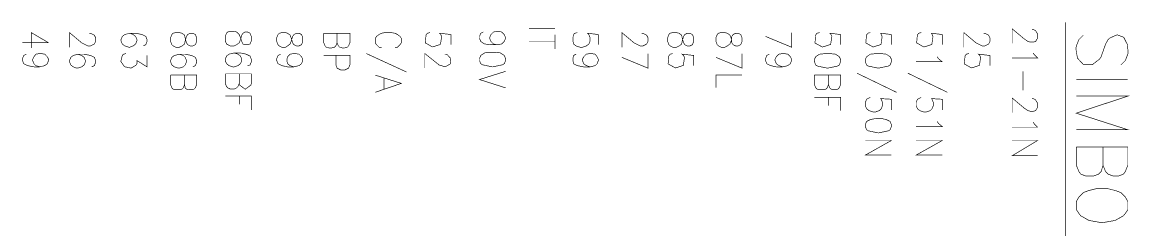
# Model space of a CAD drawing. Extents: x 0.1 to 11.6, y 0.2 to 16.4.
# Drawn here: x 2.204 to 3.656, y 1.893 to 2.165 of the extents above; entities that cross this region are included whole.
import ezdxf

# ---------------------------------------------------------------- set-up
doc = ezdxf.new("R2010")
doc.units = 0
doc.header["$MEASUREMENT"] = 0

msp = doc.modelspace()

# ---------------------------------------------------------------- linework, layer by layer
at = {"color": 0, "const_width": 0.000833}
for points in [[(3.57167, 2.16499), (3.57167, 1.58083)], [(2.23833, 2.13829), (2.21582, 2.15164), (2.21582, 2.13163)], [(2.29167, 2.15082), (2.29335, 2.15082), (2.29833, 2.14833), (2.30003, 2.14497), (2.30003, 2.13997), (2.29833, 2.13667), (2.29335, 2.13417), (2.28999, 2.13417), (2.28168, 2.13829), (2.26585, 2.15164), (2.26585, 2.13249)], [(2.36253, 2.13417), (2.36583, 2.13579), (2.36751, 2.13997), (2.36751, 2.14247), (2.36583, 2.14665), (2.36083, 2.14914), (2.35249, 2.15082), (2.345, 2.15082), (2.33832, 2.14914), (2.33501, 2.14665), (2.33333, 2.14247), (2.33333, 2.14079), (2.33501, 2.13667), (2.33832, 2.13417), (2.34332, 2.13249), (2.345, 2.13249), (2.34918, 2.13417), (2.35249, 2.13667), (2.35417, 2.14079), (2.35417, 2.14247), (2.35249, 2.14665), (2.34918, 2.14914), (2.345, 2.15082)], [(2.59918, 2.15082), (2.63336, 2.15082), (2.63336, 2.13829), (2.63167, 2.13417), (2.62999, 2.13249), (2.62668, 2.13163), (2.62332, 2.13163), (2.62001, 2.13249), (2.61833, 2.13417), (2.61664, 2.13829), (2.61664, 2.15082)], [(2.61664, 2.13829), (2.61501, 2.13417), (2.61333, 2.13249), (2.61003, 2.13163), (2.60585, 2.13163), (2.60249, 2.13249), (2.60086, 2.13417), (2.59918, 2.13829), (2.59918, 2.15082)], [(2.69249, 2.13167), (2.69586, 2.13249), (2.69917, 2.13579), (2.70085, 2.13829), (2.70085, 2.14415), (2.69917, 2.14665), (2.69586, 2.14914), (2.69249, 2.15082), (2.6875, 2.15164), (2.67914, 2.15164), (2.67503, 2.15082), (2.67165, 2.14914), (2.66835, 2.14665), (2.66667, 2.14415), (2.66667, 2.13829), (2.66835, 2.13579), (2.67165, 2.13249), (2.67503, 2.13167)], [(2.76585, 2.13579), (2.76585, 2.14914), (2.75082, 2.15082), (2.7525, 2.14914), (2.75369, 2.14654), (2.75217, 2.13612), (2.74169, 2.13282), (2.73232, 2.13813), (2.73324, 2.14854), (2.73503, 2.15082), (2.73833, 2.15164)], [(2.82585, 2.13579), (2.82167, 2.13667), (2.81836, 2.13997), (2.81668, 2.14415), (2.81668, 2.14497), (2.81836, 2.14914), (2.82167, 2.15246), (2.82585, 2.15332), (2.82747, 2.15332), (2.83251, 2.15246), (2.83583, 2.14914), (2.83751, 2.14497), (2.83751, 2.14415), (2.83583, 2.13997), (2.83251, 2.13667), (2.82585, 2.13579), (2.81836, 2.13579), (2.81, 2.13667), (2.80501, 2.13997), (2.80333, 2.14415), (2.80333, 2.14665), (2.80501, 2.15082), (2.80832, 2.15246)], [(2.9025, 2.15662), (2.86833, 2.15662)], [(2.9025, 2.14914), (2.9025, 2.12999)], [(2.95915, 2.13579), (2.95915, 2.14914), (2.94499, 2.15076), (2.94667, 2.14914), (2.94835, 2.14497), (2.94835, 2.14079), (2.94667, 2.13661), (2.94331, 2.13411), (2.93832, 2.13249), (2.935, 2.13249), (2.93001, 2.13411), (2.92665, 2.13661), (2.92583, 2.14079), (2.92583, 2.14497), (2.92665, 2.14914), (2.92833, 2.15076), (2.93164, 2.15164)], [(3.01585, 2.15076), (3.01753, 2.15076), (3.02251, 2.14828), (3.02414, 2.14497), (3.02414, 2.13997), (3.02251, 2.13661), (3.01753, 2.13411), (3.01417, 2.13411), (3.00586, 2.13829), (2.99001, 2.15164), (2.99001, 2.13249)], [(3.17833, 2.14665), (3.21251, 2.13249), (3.21251, 2.15164)], [(3.27669, 2.13579), (3.27669, 2.14914), (3.26247, 2.15082), (3.26417, 2.14914), (3.26535, 2.14654), (3.26367, 2.13607), (3.25293, 2.13271), (3.24317, 2.13797), (3.24403, 2.14849), (3.24582, 2.15082), (3.24918, 2.15164)], [(3.34332, 2.13579), (3.34332, 2.14914), (3.32915, 2.15082), (3.33003, 2.14914), (3.33122, 2.14649), (3.32975, 2.13601), (3.31928, 2.13276), (3.30979, 2.13813), (3.31071, 2.14854), (3.3125, 2.15082), (3.31581, 2.15164)], [(3.41, 2.13579), (3.41, 2.14914), (3.39583, 2.15082), (3.39665, 2.14914), (3.39785, 2.14649), (3.39638, 2.13601), (3.38596, 2.13276), (3.37646, 2.13813), (3.37739, 2.14854), (3.37918, 2.15082), (3.38249, 2.15164)], [(3.46414, 2.15082), (3.46582, 2.15082), (3.47081, 2.14833), (3.4725, 2.14497), (3.4725, 2.13997), (3.47081, 2.13667), (3.46582, 2.13417), (3.46251, 2.13417), (3.45415, 2.13829), (3.43832, 2.15164), (3.43832, 2.13249)], [(3.5275, 2.15582), (3.52919, 2.15582), (3.5325, 2.15414), (3.53331, 2.1525), (3.535, 2.14996), (3.535, 2.14415), (3.53331, 2.14165), (3.5325, 2.13997), (3.52919, 2.13917), (3.52582, 2.13917), (3.52251, 2.13997), (3.51753, 2.14333), (3.50168, 2.15662), (3.50168, 2.13747)], [(2.23833, 2.13829), (2.20415, 2.13829)], [(2.9025, 2.13997), (2.86833, 2.13997)], [(3.64415, 2.10915), (3.65001, 2.11496), (3.65332, 2.12332), (3.65369, 2.12646), (3.65272, 2.13607), (3.64789, 2.14556), (3.63932, 2.14876), (3.62989, 2.14464), (3.6275, 2.14247), (3.62418, 2.13667), (3.61833, 2.12001), (3.61626, 2.11686), (3.60678, 2.10954), (3.59538, 2.10938), (3.58729, 2.11811), (3.58524, 2.13032), (3.58583, 2.13417), (3.58919, 2.14247), (3.595, 2.14833)], [(2.22667, 2.10667), (2.22168, 2.10829), (2.21918, 2.11079), (2.2175, 2.11496), (2.2175, 2.11664), (2.21918, 2.11996), (2.22168, 2.12332), (2.22667, 2.12414), (2.22835, 2.12414), (2.23335, 2.12332), (2.23665, 2.11996), (2.23833, 2.11664), (2.23833, 2.11496), (2.23665, 2.11079), (2.23335, 2.10829), (2.22667, 2.10667), (2.21918, 2.10667), (2.21083, 2.10829), (2.20583, 2.11079), (2.20415, 2.11496), (2.20415, 2.11746), (2.20583, 2.12164), (2.20915, 2.12332)], [(2.29497, 2.10667), (2.29833, 2.10829), (2.30003, 2.11247), (2.30003, 2.11496), (2.29833, 2.11914), (2.29335, 2.12164), (2.285, 2.12332), (2.27669, 2.12332), (2.27083, 2.12164), (2.26753, 2.11914), (2.26585, 2.11496), (2.26585, 2.11328), (2.26753, 2.10915), (2.27083, 2.10667), (2.27501, 2.10499), (2.27669, 2.10499), (2.28168, 2.10667), (2.285, 2.10915), (2.28668, 2.11328), (2.28668, 2.11496), (2.285, 2.11914), (2.28168, 2.12164), (2.27669, 2.12332)], [(2.36751, 2.12164), (2.36751, 2.10667), (2.35417, 2.11496), (2.35417, 2.11083), (2.35314, 2.10894), (2.34657, 2.10504), (2.33794, 2.10682), (2.33306, 2.11376), (2.33501, 2.12164), (2.33664, 2.12332), (2.34, 2.12414)], [(2.42751, 2.10667), (2.43083, 2.10835), (2.43251, 2.11247), (2.43251, 2.11496), (2.43083, 2.11914), (2.42583, 2.12164), (2.41749, 2.12332), (2.41, 2.12332), (2.40332, 2.12164), (2.40001, 2.11914), (2.39833, 2.11496), (2.39833, 2.11333), (2.40001, 2.10915), (2.40332, 2.10667), (2.40831, 2.10499), (2.41, 2.10499), (2.41499, 2.10667), (2.41749, 2.10915), (2.41917, 2.11333), (2.41917, 2.11496), (2.41749, 2.11914), (2.41499, 2.12164), (2.41, 2.12332)], [(2.49918, 2.10829), (2.5025, 2.10915), (2.50418, 2.11328), (2.50418, 2.11664), (2.5025, 2.12082), (2.4975, 2.12332), (2.49001, 2.12494), (2.48167, 2.12494), (2.47499, 2.12332), (2.47168, 2.12082), (2.47, 2.11664), (2.47, 2.11496), (2.47168, 2.11079), (2.47499, 2.10829), (2.47999, 2.10667), (2.48167, 2.10667), (2.48665, 2.10829), (2.49001, 2.11079), (2.49164, 2.11496), (2.49164, 2.11664), (2.49001, 2.12082), (2.48665, 2.12332), (2.48167, 2.12494)], [(2.56, 2.10667), (2.55501, 2.10829), (2.55165, 2.11079), (2.55083, 2.11496), (2.55083, 2.11664), (2.55165, 2.11996), (2.55501, 2.12332), (2.56, 2.12414), (2.56168, 2.12414), (2.56668, 2.12332), (2.56999, 2.11996), (2.57167, 2.11664), (2.57167, 2.11496), (2.56999, 2.11079), (2.56668, 2.10829), (2.56, 2.10667), (2.55165, 2.10667), (2.54417, 2.10829), (2.53917, 2.11079), (2.53749, 2.11496), (2.53749, 2.11746), (2.53917, 2.12164), (2.54249, 2.12332)], [(2.59918, 2.12164), (2.63336, 2.12164), (2.63336, 2.10915), (2.63167, 2.10499), (2.62668, 2.10249), (2.62169, 2.10249), (2.61664, 2.10499), (2.61501, 2.10915), (2.61501, 2.12164)], [(2.70751, 2.09999), (2.655, 2.12414)], [(2.75749, 2.12332), (2.75917, 2.12332), (2.76107, 2.12267), (2.76579, 2.1174), (2.76486, 2.11035), (2.75836, 2.10672), (2.75028, 2.10921), (2.74832, 2.11083), (2.73167, 2.12414), (2.73167, 2.10499)], [(2.94835, 2.10661), (2.94331, 2.10829), (2.94, 2.11079), (2.93832, 2.11496), (2.93832, 2.11664), (2.94, 2.11996), (2.94331, 2.12332), (2.94835, 2.12414), (2.94997, 2.12414), (2.95503, 2.12332), (2.95751, 2.11996), (2.95915, 2.11664), (2.95915, 2.11496), (2.95751, 2.11079), (2.95503, 2.10829), (2.94835, 2.10661), (2.94, 2.10661), (2.93164, 2.10829), (2.92665, 2.11079), (2.92583, 2.11496), (2.92583, 2.11746), (2.92665, 2.12164), (2.93001, 2.12332)], [(2.99001, 2.11914), (3.02414, 2.10499), (3.02414, 2.12414)], [(3.08415, 2.10829), (3.08415, 2.12164), (3.06917, 2.12332), (3.07086, 2.12164), (3.07206, 2.11897), (3.07058, 2.10851), (3.06011, 2.10525), (3.05063, 2.11062), (3.05154, 2.12104), (3.05333, 2.12332), (3.05664, 2.12414)], [(3.11333, 2.11914), (3.14751, 2.10499), (3.14751, 2.12414)], [(3.20085, 2.10667), (3.19586, 2.10829), (3.19249, 2.11079), (3.19081, 2.11496), (3.19081, 2.11664), (3.19249, 2.11996), (3.19586, 2.12332), (3.20085, 2.12414), (3.20247, 2.12414), (3.20751, 2.12332), (3.21083, 2.11996), (3.21251, 2.11664), (3.21251, 2.11496), (3.21083, 2.11079), (3.20751, 2.10829), (3.20085, 2.10667), (3.19249, 2.10667), (3.185, 2.10829), (3.18001, 2.11079), (3.17833, 2.11496), (3.17833, 2.11746), (3.18001, 2.12164), (3.18332, 2.12332)], [(3.40332, 2.11996), (3.405, 2.11746), (3.41, 2.11333), (3.37582, 2.11333)], [(3.4725, 2.10829), (3.4725, 2.12164), (3.45751, 2.12332), (3.45915, 2.12164), (3.46035, 2.11897), (3.45876, 2.10856), (3.44835, 2.10525), (3.43896, 2.11051), (3.43989, 2.12099), (3.44168, 2.12332), (3.44499, 2.12414)], [(3.52919, 2.125), (3.53082, 2.1225), (3.535, 2.11833), (3.50168, 2.11833)], [(2.39833, 2.09581), (2.43251, 2.09581), (2.43251, 2.08333), (2.43083, 2.07915), (2.42914, 2.07747), (2.42583, 2.07667), (2.42253, 2.07667), (2.41917, 2.07747), (2.41749, 2.07915), (2.41667, 2.08333), (2.41667, 2.09581)], [(2.41667, 2.08333), (2.41499, 2.07915), (2.41336, 2.07747), (2.41, 2.07667), (2.405, 2.07667), (2.40169, 2.07747), (2.40001, 2.07915), (2.39833, 2.08333), (2.39833, 2.09581)], [(2.47, 2.0975), (2.50418, 2.0975), (2.50418, 2.08496), (2.50364, 2.08274), (2.49625, 2.07731), (2.48882, 2.08274), (2.48833, 2.08496), (2.48833, 2.0975)], [(2.48833, 2.08496), (2.48665, 2.08078), (2.48503, 2.07915), (2.48167, 2.07747), (2.47667, 2.07747), (2.47331, 2.07915), (2.47168, 2.08078), (2.47, 2.08496), (2.47, 2.0975)], [(2.66667, 2.09581), (2.70085, 2.08496), (2.66667, 2.07329)], [(2.67833, 2.09164), (2.67833, 2.07747)], [(2.83751, 2.10081), (2.80333, 2.09), (2.83751, 2.07915)], [(3.14751, 2.09581), (3.11333, 2.09581), (3.11333, 2.07915)], [(3.24251, 2.09581), (3.27669, 2.09581), (3.27669, 2.08333), (3.27501, 2.07915), (3.27333, 2.07747), (3.27001, 2.07667), (3.26665, 2.07667), (3.26417, 2.07747), (3.26247, 2.07915), (3.26085, 2.08333), (3.26085, 2.09581)], [(3.26085, 2.08333), (3.25917, 2.07915), (3.25749, 2.07747), (3.25418, 2.07667), (3.24918, 2.07667), (3.24582, 2.07747), (3.24414, 2.07915), (3.24251, 2.08333), (3.24251, 2.09581)], [(3.34999, 2.07329), (3.29833, 2.09831)], [(3.41667, 2.07329), (3.36501, 2.09831)], [(3.51585, 2.10081), (3.51585, 2.07579)], [(3.65332, 2.09), (3.58583, 2.09)], [(2.47, 2.06831), (2.50418, 2.06831), (2.50418, 2.04997)], [(2.48833, 2.06831), (2.48833, 2.05746)], [(3.24251, 2.06668), (3.27669, 2.06668), (3.27669, 2.04915)], [(3.26085, 2.06668), (3.26085, 2.05583)], [(3.34332, 2.04997), (3.34332, 2.06413), (3.32915, 2.065), (3.33003, 2.06413), (3.33165, 2.05994), (3.33165, 2.05583), (3.33003, 2.05165), (3.32747, 2.04915), (3.32249, 2.04747), (3.31917, 2.04747), (3.31418, 2.04915), (3.31082, 2.05165), (3.30919, 2.05583), (3.30919, 2.05994), (3.31082, 2.06413), (3.31581, 2.06662)], [(3.41, 2.04997), (3.41, 2.06413), (3.39583, 2.065), (3.39665, 2.06413), (3.39833, 2.05994), (3.39833, 2.05583), (3.39665, 2.05165), (3.39415, 2.04915), (3.38917, 2.04747), (3.38585, 2.04747), (3.38081, 2.04915), (3.3775, 2.05165), (3.37582, 2.05583), (3.37582, 2.05994), (3.3775, 2.06413), (3.38249, 2.06662)], [(3.5275, 2.065), (3.52919, 2.065), (3.5325, 2.06332), (3.53331, 2.06164), (3.535, 2.05914), (3.535, 2.05333), (3.53331, 2.05083), (3.5325, 2.04915), (3.52919, 2.04833), (3.52582, 2.04833), (3.52251, 2.04915), (3.51753, 2.05246), (3.50168, 2.06581), (3.50168, 2.04665)], [(3.58583, 2.06831), (3.65332, 2.06831), (3.58583, 2.04585), (3.65332, 2.02414), (3.58583, 2.02414)], [(3.40332, 2.035), (3.405, 2.0325), (3.41, 2.02832), (3.37582, 2.02832)], [(3.52919, 2.03413), (3.53082, 2.03162), (3.535, 2.0275), (3.50168, 2.0275)], [(3.30919, 2.00999), (3.34332, 2.00999), (3.30919, 1.99083), (3.34332, 1.99083)], [(3.37582, 2.00999), (3.41, 2.00999), (3.37582, 1.99083), (3.41, 1.99083)], [(3.50168, 2.00999), (3.535, 2.00999), (3.50168, 1.98996), (3.535, 1.98996)], [(3.58583, 2.00163), (3.65332, 2.00163), (3.65332, 1.97749), (3.65001, 1.96912), (3.64751, 1.96582), (3.64085, 1.96332), (3.63417, 1.96332), (3.6275, 1.96582), (3.62418, 1.96912), (3.62082, 1.97749), (3.62082, 2.00163)], [(3.62082, 1.97749), (3.61833, 1.96912), (3.61501, 1.96582), (3.60835, 1.96332), (3.59831, 1.96332), (3.59169, 1.96582), (3.58919, 1.96912), (3.58583, 1.97749), (3.58583, 2.00163)]]:
    msp.add_lwpolyline(points, dxfattribs=at)
for points in [[(2.43251, 2.14497), (2.43083, 2.14914), (2.42751, 2.15082), (2.42415, 2.15082), (2.42085, 2.14914), (2.41917, 2.14665), (2.41749, 2.14085), (2.41667, 2.13667), (2.41336, 2.13417), (2.41, 2.13249), (2.405, 2.13249), (2.40169, 2.13417), (2.40001, 2.13579), (2.39833, 2.13997), (2.39833, 2.14497), (2.40001, 2.14914), (2.40169, 2.15082), (2.405, 2.15164), (2.41, 2.15164), (2.41336, 2.15082), (2.41667, 2.14833), (2.41749, 2.14415), (2.41917, 2.13835), (2.42085, 2.13579), (2.42415, 2.13417), (2.42751, 2.13417), (2.43083, 2.13579), (2.43251, 2.13997), (2.43251, 2.14497)], [(2.50418, 2.14665), (2.5025, 2.15082), (2.49918, 2.15246), (2.49582, 2.15246), (2.49333, 2.15082), (2.49164, 2.14833), (2.49001, 2.14247), (2.48833, 2.13829), (2.48503, 2.13579), (2.48167, 2.13411), (2.47667, 2.13411), (2.47168, 2.13667), (2.47, 2.14079), (2.47, 2.14665), (2.47168, 2.15082), (2.47331, 2.15246), (2.47667, 2.15332), (2.48167, 2.15332), (2.48503, 2.15246), (2.48833, 2.14914), (2.49001, 2.14497), (2.49164, 2.13997), (2.49333, 2.13667), (2.49582, 2.13579), (2.49918, 2.13579), (2.5025, 2.13667), (2.50418, 2.14079), (2.50418, 2.14665)], [(2.57167, 2.14497), (2.56999, 2.14914), (2.56668, 2.15082), (2.56332, 2.15082), (2.56, 2.14914), (2.55832, 2.14665), (2.55664, 2.14079), (2.55501, 2.13667), (2.55165, 2.13417), (2.54915, 2.13249), (2.54417, 2.13249), (2.54085, 2.13417), (2.53917, 2.13579), (2.53749, 2.13997), (2.53749, 2.14497), (2.53917, 2.14914), (2.54085, 2.15082), (2.54417, 2.15164), (2.54915, 2.15164), (2.55165, 2.15082), (2.55501, 2.14833), (2.55664, 2.14415), (2.55832, 2.13829), (2.56, 2.13579), (2.56332, 2.13417), (2.56668, 2.13417), (2.56999, 2.13579), (2.57167, 2.13997), (2.57167, 2.14497)], [(3.08415, 2.14497), (3.08251, 2.14914), (3.07915, 2.15082), (3.07585, 2.15082), (3.07249, 2.14914), (3.07086, 2.14665), (3.06917, 2.14079), (3.06836, 2.13661), (3.065, 2.13411), (3.06168, 2.13249), (3.05664, 2.13249), (3.05333, 2.13411), (3.05165, 2.13579), (3.05003, 2.13997), (3.05003, 2.14497), (3.05165, 2.14914), (3.05333, 2.15082), (3.05664, 2.15164), (3.06168, 2.15164), (3.065, 2.15082), (3.06836, 2.14828), (3.06917, 2.14415), (3.07086, 2.13829), (3.07249, 2.13579), (3.07585, 2.13411), (3.07915, 2.13411), (3.08251, 2.13579), (3.08415, 2.13997), (3.08415, 2.14497)], [(3.14751, 2.14497), (3.14583, 2.14914), (3.14253, 2.15082), (3.13917, 2.15082), (3.13585, 2.14914), (3.13417, 2.14665), (3.13336, 2.14079), (3.13167, 2.13667), (3.12831, 2.13417), (3.125, 2.13249), (3.12001, 2.13249), (3.11664, 2.13417), (3.11501, 2.13579), (3.11333, 2.13997), (3.11333, 2.14497), (3.11501, 2.14914), (3.11664, 2.15082), (3.12001, 2.15164), (3.125, 2.15164), (3.12831, 2.15082), (3.13167, 2.14833), (3.13336, 2.14415), (3.13417, 2.13829), (3.13585, 2.13579), (3.13917, 2.13417), (3.14253, 2.13417), (3.14583, 2.13579), (3.14751, 2.13997), (3.14751, 2.14497)], [(2.83751, 2.11746), (2.83583, 2.12164), (2.83083, 2.125), (2.82335, 2.12582), (2.81836, 2.12582), (2.81, 2.125), (2.80501, 2.12164), (2.80333, 2.11746), (2.80333, 2.11496), (2.80501, 2.11083), (2.80713, 2.10943), (2.82036, 2.10661), (2.83365, 2.10943), (2.83583, 2.11083), (2.83751, 2.11496), (2.83751, 2.11746)], [(3.27669, 2.11664), (3.27501, 2.12001), (3.27001, 2.12332), (3.26247, 2.12414), (3.25749, 2.12414), (3.24918, 2.12332), (3.24414, 2.12001), (3.24251, 2.11664), (3.24251, 2.11333), (3.24414, 2.10915), (3.24625, 2.10775), (3.25956, 2.10493), (3.27285, 2.10775), (3.27501, 2.10915), (3.27669, 2.11333), (3.27669, 2.11664)], [(3.34332, 2.11664), (3.34169, 2.11996), (3.33664, 2.12332), (3.32915, 2.12414), (3.32417, 2.12414), (3.31581, 2.12332), (3.31082, 2.11996), (3.30919, 2.11664), (3.30919, 2.11328), (3.31082, 2.10915), (3.31293, 2.10775), (3.32622, 2.10493), (3.33951, 2.10775), (3.34169, 2.10915), (3.34332, 2.11328), (3.34332, 2.11664)], [(3.34332, 2.03082), (3.34169, 2.035), (3.33664, 2.03749), (3.32915, 2.03911), (3.32417, 2.03911), (3.31581, 2.03749), (3.31082, 2.035), (3.30919, 2.03082), (3.30919, 2.02832), (3.31082, 2.02414), (3.31293, 2.02274), (3.32622, 2.01992), (3.33951, 2.02274), (3.34169, 2.02414), (3.34332, 2.02832), (3.34332, 2.03082)], [(3.65332, 1.92996), (3.65001, 1.93582), (3.64415, 1.94162), (3.63747, 1.94417), (3.6275, 1.94667), (3.61165, 1.94667), (3.60167, 1.94417), (3.595, 1.94162), (3.58919, 1.93582), (3.58583, 1.92996), (3.58583, 1.91917), (3.58919, 1.91417), (3.59158, 1.91118), (3.60232, 1.90506), (3.61957, 1.90201), (3.63678, 1.90506), (3.64757, 1.91118), (3.65001, 1.91417), (3.65332, 1.91917), (3.65332, 1.92996)]]:
    msp.add_lwpolyline(points, close=True, dxfattribs=at)

doc.saveas('drawing.dxf')
